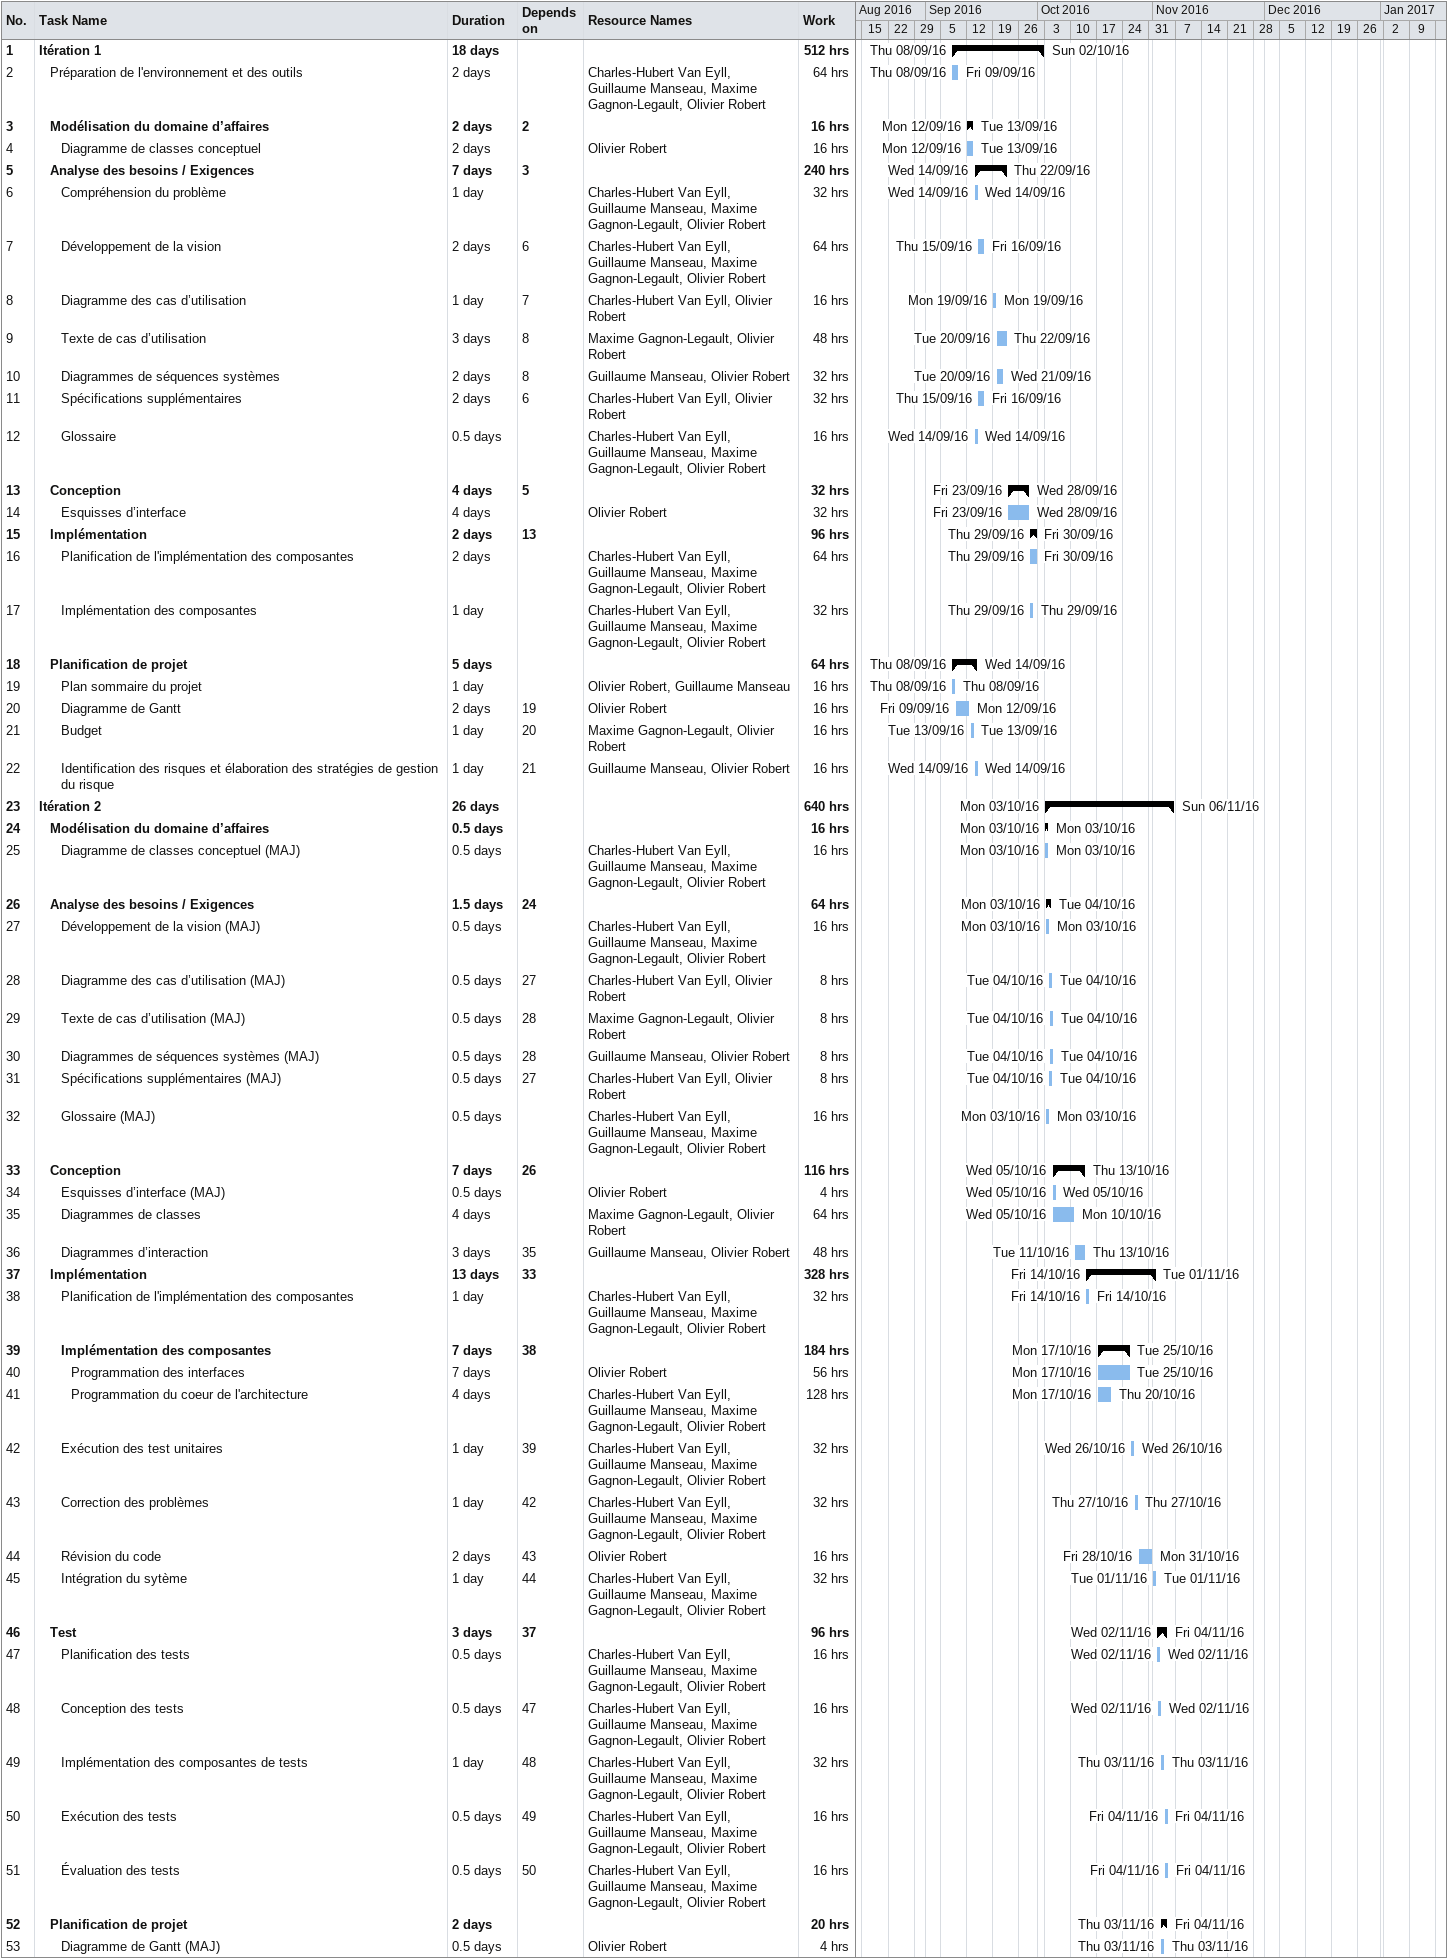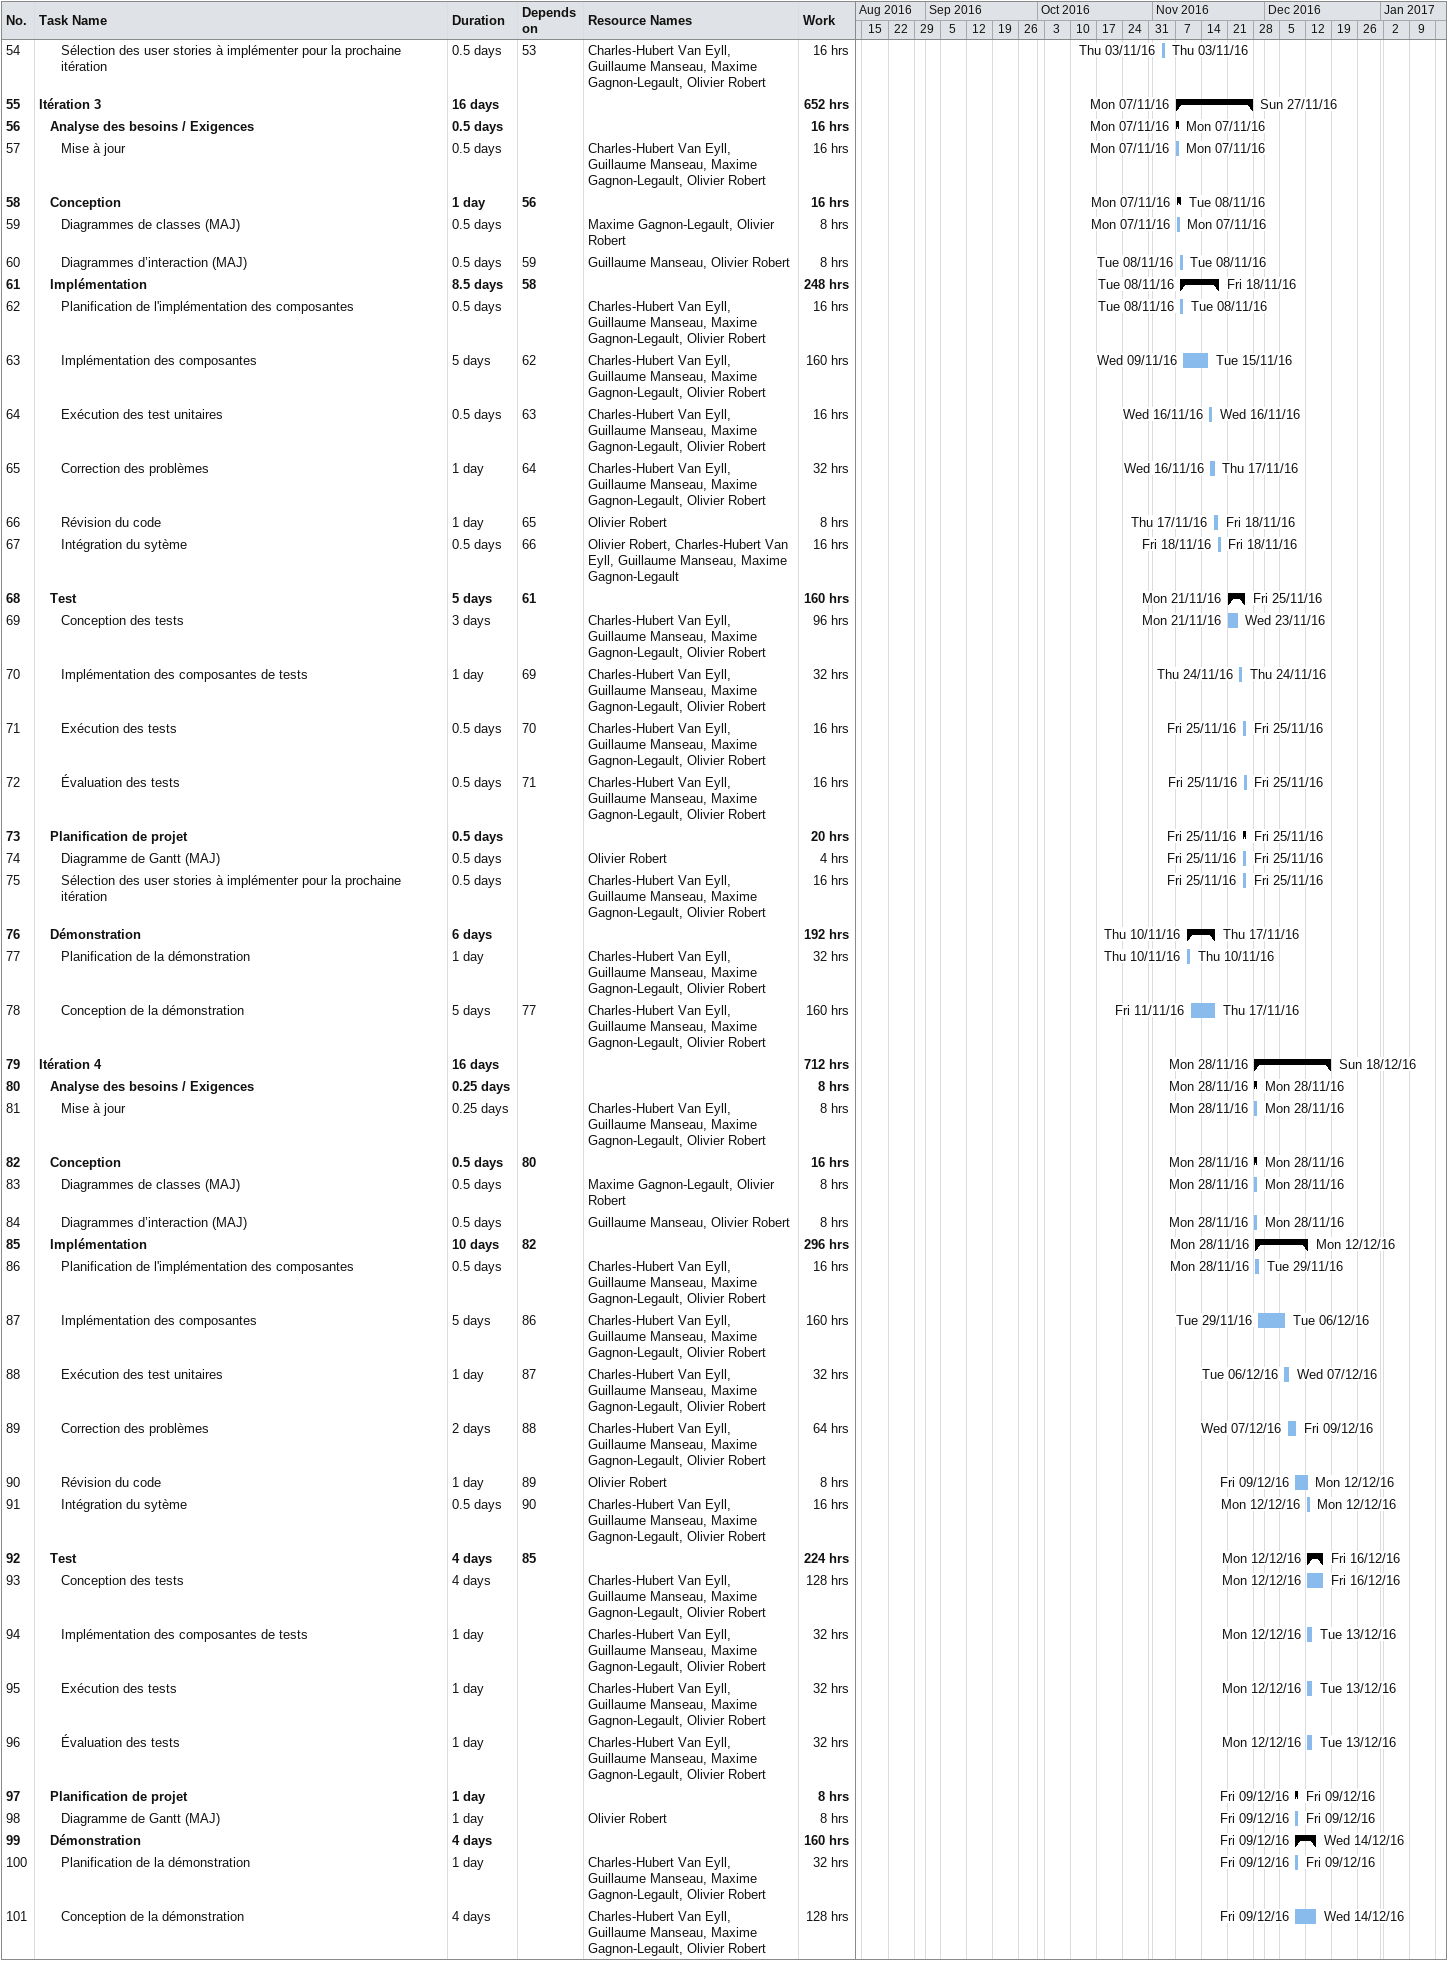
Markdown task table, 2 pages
| ID | Level | Task | Duration | Start | Finish | Predecessors | Resources | Work (h) |
|---|---|---|---|---|---|---|---|---|
| 1 | 1 | **Itération 1** | 18d | 2016-09-08 | 2016-10-02 |  |  | 512 |
| 2 | 2 | Préparation de l'environnement et des outils | 2d | 2016-09-08 | 2016-09-09 |  | Charles-Hubert Van Eyll, Guillaume Manseau, Maxime Gagnon-Legault, Olivier Robert | 64 |
| 3 | 2 | **Modélisation du domaine d’affaires** | 2d | 2016-09-12 | 2016-09-13 | 2 |  | 16 |
| 4 | 3 | Diagramme de classes conceptuel | 2d | 2016-09-12 | 2016-09-13 |  | Olivier Robert | 16 |
| 5 | 2 | **Analyse des besoins / Exigences** | 7d | 2016-09-14 | 2016-09-22 | 3 |  | 240 |
| 6 | 3 | Compréhension du problème | 1d | 2016-09-14 | 2016-09-14 |  | Charles-Hubert Van Eyll, Guillaume Manseau, Maxime Gagnon-Legault, Olivier Robert | 32 |
| 7 | 3 | Développement de la vision | 2d | 2016-09-15 | 2016-09-16 | 6 | Charles-Hubert Van Eyll, Guillaume Manseau, Maxime Gagnon-Legault, Olivier Robert | 64 |
| 8 | 3 | Diagramme des cas d’utilisation | 1d | 2016-09-19 | 2016-09-19 | 7 | Charles-Hubert Van Eyll, Olivier Robert | 16 |
| 9 | 3 | Texte de cas d’utilisation | 3d | 2016-09-20 | 2016-09-22 | 8 | Maxime Gagnon-Legault, Olivier Robert | 48 |
| 10 | 3 | Diagrammes de séquences systèmes | 2d | 2016-09-20 | 2016-09-21 | 8 | Guillaume Manseau, Olivier Robert | 32 |
| 11 | 3 | Spécifications supplémentaires | 2d | 2016-09-15 | 2016-09-16 | 6 | Charles-Hubert Van Eyll, Olivier Robert | 32 |
| 12 | 3 | Glossaire | 0.5d | 2016-09-14 | 2016-09-14 |  | Charles-Hubert Van Eyll, Guillaume Manseau, Maxime Gagnon-Legault, Olivier Robert | 16 |
| 13 | 2 | **Conception** | 4d | 2016-09-23 | 2016-09-28 | 5 |  | 32 |
| 14 | 3 | Esquisses d’interface | 4d | 2016-09-23 | 2016-09-28 |  | Olivier Robert | 32 |
| 15 | 2 | **Implémentation** | 2d | 2016-09-29 | 2016-09-30 | 13 |  | 96 |
| 16 | 3 | Planification de l'implémentation des composantes | 2d | 2016-09-29 | 2016-09-30 |  | Charles-Hubert Van Eyll, Guillaume Manseau, Maxime Gagnon-Legault, Olivier Robert | 64 |
| 17 | 3 | Implémentation des composantes | 1d | 2016-09-29 | 2016-09-29 |  | Charles-Hubert Van Eyll, Guillaume Manseau, Maxime Gagnon-Legault, Olivier Robert | 32 |
| 18 | 2 | **Planification de projet** | 5d | 2016-09-08 | 2016-09-14 |  |  | 64 |
| 19 | 3 | Plan sommaire du projet | 1d | 2016-09-08 | 2016-09-08 |  | Olivier Robert, Guillaume Manseau | 16 |
| 20 | 3 | Diagramme de Gantt | 2d | 2016-09-09 | 2016-09-12 | 19 | Olivier Robert | 16 |
| 21 | 3 | Budget | 1d | 2016-09-13 | 2016-09-13 | 20 | Maxime Gagnon-Legault, Olivier Robert | 16 |
| 22 | 3 | Identification des risques et élaboration des stratégies de gestion du risque | 1d | 2016-09-14 | 2016-09-14 | 21 | Guillaume Manseau, Olivier Robert | 16 |
| 23 | 1 | **Itération 2** | 26d | 2016-10-03 | 2016-11-06 |  |  | 640 |
| 24 | 2 | **Modélisation du domaine d’affaires** | 0.5d | 2016-10-03 | 2016-10-03 |  |  | 16 |
| 25 | 3 | Diagramme de classes conceptuel (MAJ) | 0.5d | 2016-10-03 | 2016-10-03 |  | Charles-Hubert Van Eyll, Guillaume Manseau, Maxime Gagnon-Legault, Olivier Robert | 16 |
| 26 | 2 | **Analyse des besoins / Exigences** | 1.5d | 2016-10-03 | 2016-10-04 | 24 |  | 64 |
| 27 | 3 | Développement de la vision (MAJ) | 0.5d | 2016-10-03 | 2016-10-03 |  | Charles-Hubert Van Eyll, Guillaume Manseau, Maxime Gagnon-Legault, Olivier Robert | 16 |
| 28 | 3 | Diagramme des cas d’utilisation (MAJ) | 0.5d | 2016-10-04 | 2016-10-04 | 27 | Charles-Hubert Van Eyll, Olivier Robert | 8 |
| 29 | 3 | Texte de cas d’utilisation (MAJ) | 0.5d | 2016-10-04 | 2016-10-04 | 28 | Maxime Gagnon-Legault, Olivier Robert | 8 |
| 30 | 3 | Diagrammes de séquences systèmes (MAJ) | 0.5d | 2016-10-04 | 2016-10-04 | 28 | Guillaume Manseau, Olivier Robert | 8 |
| 31 | 3 | Spécifications supplémentaires (MAJ) | 0.5d | 2016-10-04 | 2016-10-04 | 27 | Charles-Hubert Van Eyll, Olivier Robert | 8 |
| 32 | 3 | Glossaire (MAJ) | 0.5d | 2016-10-03 | 2016-10-03 |  | Charles-Hubert Van Eyll, Guillaume Manseau, Maxime Gagnon-Legault, Olivier Robert | 16 |
| 33 | 2 | **Conception** | 7d | 2016-10-05 | 2016-10-13 | 26 |  | 116 |
| 34 | 3 | Esquisses d’interface (MAJ) | 0.5d | 2016-10-05 | 2016-10-05 |  | Olivier Robert | 4 |
| 35 | 3 | Diagrammes de classes | 4d | 2016-10-05 | 2016-10-10 |  | Maxime Gagnon-Legault, Olivier Robert | 64 |
| 36 | 3 | Diagrammes d’interaction | 3d | 2016-10-11 | 2016-10-13 | 35 | Guillaume Manseau, Olivier Robert | 48 |
| 37 | 2 | **Implémentation** | 13d | 2016-10-14 | 2016-11-01 | 33 |  | 328 |
| 38 | 3 | Planification de l'implémentation des composantes | 1d | 2016-10-14 | 2016-10-14 |  | Charles-Hubert Van Eyll, Guillaume Manseau, Maxime Gagnon-Legault, Olivier Robert | 32 |
| 39 | 3 | **Implémentation des composantes** | 7d | 2016-10-17 | 2016-10-25 | 38 |  | 184 |
| 40 | 4 | Programmation des interfaces | 7d | 2016-10-17 | 2016-10-25 |  | Olivier Robert | 56 |
| 41 | 4 | Programmation du coeur de l'architecture | 4d | 2016-10-17 | 2016-10-20 |  | Charles-Hubert Van Eyll, Guillaume Manseau, Maxime Gagnon-Legault, Olivier Robert | 128 |
| 42 | 3 | Exécution des test unitaires | 1d | 2016-10-26 | 2016-10-26 | 39 | Charles-Hubert Van Eyll, Guillaume Manseau, Maxime Gagnon-Legault, Olivier Robert | 32 |
| 43 | 3 | Correction des problèmes | 1d | 2016-10-27 | 2016-10-27 | 42 | Charles-Hubert Van Eyll, Guillaume Manseau, Maxime Gagnon-Legault, Olivier Robert | 32 |
| 44 | 3 | Révision du code | 2d | 2016-10-28 | 2016-10-31 | 43 | Olivier Robert | 16 |
| 45 | 3 | Intégration du sytème | 1d | 2016-11-01 | 2016-11-01 | 44 | Charles-Hubert Van Eyll, Guillaume Manseau, Maxime Gagnon-Legault, Olivier Robert | 32 |
| 46 | 2 | **Test** | 3d | 2016-11-02 | 2016-11-04 | 37 |  | 96 |
| 47 | 3 | Planification des tests | 0.5d | 2016-11-02 | 2016-11-02 |  | Charles-Hubert Van Eyll, Guillaume Manseau, Maxime Gagnon-Legault, Olivier Robert | 16 |
| 48 | 3 | Conception des tests | 0.5d | 2016-11-02 | 2016-11-02 | 47 | Charles-Hubert Van Eyll, Guillaume Manseau, Maxime Gagnon-Legault, Olivier Robert | 16 |
| 49 | 3 | Implémentation des composantes de tests | 1d | 2016-11-03 | 2016-11-03 | 48 | Charles-Hubert Van Eyll, Guillaume Manseau, Maxime Gagnon-Legault, Olivier Robert | 32 |
| 50 | 3 | Exécution des tests | 0.5d | 2016-11-04 | 2016-11-04 | 49 | Charles-Hubert Van Eyll, Guillaume Manseau, Maxime Gagnon-Legault, Olivier Robert | 16 |
| 51 | 3 | Évaluation des tests | 0.5d | 2016-11-04 | 2016-11-04 | 50 | Charles-Hubert Van Eyll, Guillaume Manseau, Maxime Gagnon-Legault, Olivier Robert | 16 |
| 52 | 2 | **Planification de projet** | 2d | 2016-11-03 | 2016-11-04 |  |  | 20 |
| 53 | 3 | Diagramme de Gantt (MAJ) | 0.5d | 2016-11-03 | 2016-11-03 |  | Olivier Robert | 4 |
| 54 | 3 | Sélection des user stories à implémenter pour la prochaine itération | 0.5d | 2016-11-03 | 2016-11-03 | 53 | Charles-Hubert Van Eyll, Guillaume Manseau, Maxime Gagnon-Legault, Olivier Robert | 16 |
| 55 | 1 | **Itération 3** | 16d | 2016-11-07 | 2016-11-27 |  |  | 652 |
| 56 | 2 | **Analyse des besoins / Exigences** | 0.5d | 2016-11-07 | 2016-11-07 |  |  | 16 |
| 57 | 3 | Mise à jour | 0.5d | 2016-11-07 | 2016-11-07 |  | Charles-Hubert Van Eyll, Guillaume Manseau, Maxime Gagnon-Legault, Olivier Robert | 16 |
| 58 | 2 | **Conception** | 1d | 2016-11-07 | 2016-11-08 | 56 |  | 16 |
| 59 | 3 | Diagrammes de classes (MAJ) | 0.5d | 2016-11-07 | 2016-11-07 |  | Maxime Gagnon-Legault, Olivier Robert | 8 |
| 60 | 3 | Diagrammes d’interaction (MAJ) | 0.5d | 2016-11-08 | 2016-11-08 | 59 | Guillaume Manseau, Olivier Robert | 8 |
| 61 | 2 | **Implémentation** | 8.5d | 2016-11-08 | 2016-11-18 | 58 |  | 248 |
| 62 | 3 | Planification de l'implémentation des composantes | 0.5d | 2016-11-08 | 2016-11-08 |  | Charles-Hubert Van Eyll, Guillaume Manseau, Maxime Gagnon-Legault, Olivier Robert | 16 |
| 63 | 3 | Implémentation des composantes | 5d | 2016-11-09 | 2016-11-15 | 62 | Charles-Hubert Van Eyll, Guillaume Manseau, Maxime Gagnon-Legault, Olivier Robert | 160 |
| 64 | 3 | Exécution des test unitaires | 0.5d | 2016-11-16 | 2016-11-16 | 63 | Charles-Hubert Van Eyll, Guillaume Manseau, Maxime Gagnon-Legault, Olivier Robert | 16 |
| 65 | 3 | Correction des problèmes | 1d | 2016-11-16 | 2016-11-17 | 64 | Charles-Hubert Van Eyll, Guillaume Manseau, Maxime Gagnon-Legault, Olivier Robert | 32 |
| 66 | 3 | Révision du code | 1d | 2016-11-17 | 2016-11-18 | 65 | Olivier Robert | 8 |
| 67 | 3 | Intégration du sytème | 0.5d | 2016-11-18 | 2016-11-18 | 66 | Olivier Robert, Charles-Hubert Van Eyll, Guillaume Manseau, Maxime Gagnon-Legault | 16 |
| 68 | 2 | **Test** | 5d | 2016-11-21 | 2016-11-25 | 61 |  | 160 |
| 69 | 3 | Conception des tests | 3d | 2016-11-21 | 2016-11-23 |  | Charles-Hubert Van Eyll, Guillaume Manseau, Maxime Gagnon-Legault, Olivier Robert | 96 |
| 70 | 3 | Implémentation des composantes de tests | 1d | 2016-11-24 | 2016-11-24 | 69 | Charles-Hubert Van Eyll, Guillaume Manseau, Maxime Gagnon-Legault, Olivier Robert | 32 |
| 71 | 3 | Exécution des tests | 0.5d | 2016-11-25 | 2016-11-25 | 70 | Charles-Hubert Van Eyll, Guillaume Manseau, Maxime Gagnon-Legault, Olivier Robert | 16 |
| 72 | 3 | Évaluation des tests | 0.5d | 2016-11-25 | 2016-11-25 | 71 | Charles-Hubert Van Eyll, Guillaume Manseau, Maxime Gagnon-Legault, Olivier Robert | 16 |
| 73 | 2 | **Planification de projet** | 0.5d | 2016-11-25 | 2016-11-25 |  |  | 20 |
| 74 | 3 | Diagramme de Gantt (MAJ) | 0.5d | 2016-11-25 | 2016-11-25 |  | Olivier Robert | 4 |
| 75 | 3 | Sélection des user stories à implémenter pour la prochaine itération | 0.5d | 2016-11-25 | 2016-11-25 |  | Charles-Hubert Van Eyll, Guillaume Manseau, Maxime Gagnon-Legault, Olivier Robert | 16 |
| 76 | 2 | **Démonstration** | 6d | 2016-11-10 | 2016-11-17 |  |  | 192 |
| 77 | 3 | Planification de la démonstration | 1d | 2016-11-10 | 2016-11-10 |  | Charles-Hubert Van Eyll, Guillaume Manseau, Maxime Gagnon-Legault, Olivier Robert | 32 |
| 78 | 3 | Conception de la démonstration | 5d | 2016-11-11 | 2016-11-17 | 77 | Charles-Hubert Van Eyll, Guillaume Manseau, Maxime Gagnon-Legault, Olivier Robert | 160 |
| 79 | 1 | **Itération 4** | 16d | 2016-11-28 | 2016-12-18 |  |  | 712 |
| 80 | 2 | **Analyse des besoins / Exigences** | 0.25d | 2016-11-28 | 2016-11-28 |  |  | 8 |
| 81 | 3 | Mise à jour | 0.25d | 2016-11-28 | 2016-11-28 |  | Charles-Hubert Van Eyll, Guillaume Manseau, Maxime Gagnon-Legault, Olivier Robert | 8 |
| 82 | 2 | **Conception** | 0.5d | 2016-11-28 | 2016-11-28 | 80 |  | 16 |
| 83 | 3 | Diagrammes de classes (MAJ) | 0.5d | 2016-11-28 | 2016-11-28 |  | Maxime Gagnon-Legault, Olivier Robert | 8 |
| 84 | 3 | Diagrammes d’interaction (MAJ) | 0.5d | 2016-11-28 | 2016-11-28 |  | Guillaume Manseau, Olivier Robert | 8 |
| 85 | 2 | **Implémentation** | 10d | 2016-11-28 | 2016-12-12 | 82 |  | 296 |
| 86 | 3 | Planification de l'implémentation des composantes | 0.5d | 2016-11-28 | 2016-11-29 |  | Charles-Hubert Van Eyll, Guillaume Manseau, Maxime Gagnon-Legault, Olivier Robert | 16 |
| 87 | 3 | Implémentation des composantes | 5d | 2016-11-29 | 2016-12-06 | 86 | Charles-Hubert Van Eyll, Guillaume Manseau, Maxime Gagnon-Legault, Olivier Robert | 160 |
| 88 | 3 | Exécution des test unitaires | 1d | 2016-12-06 | 2016-12-07 | 87 | Charles-Hubert Van Eyll, Guillaume Manseau, Maxime Gagnon-Legault, Olivier Robert | 32 |
| 89 | 3 | Correction des problèmes | 2d | 2016-12-07 | 2016-12-09 | 88 | Charles-Hubert Van Eyll, Guillaume Manseau, Maxime Gagnon-Legault, Olivier Robert | 64 |
| 90 | 3 | Révision du code | 1d | 2016-12-09 | 2016-12-12 | 89 | Olivier Robert | 8 |
| 91 | 3 | Intégration du sytème | 0.5d | 2016-12-12 | 2016-12-12 | 90 | Charles-Hubert Van Eyll, Guillaume Manseau, Maxime Gagnon-Legault, Olivier Robert | 16 |
| 92 | 2 | **Test** | 4d | 2016-12-12 | 2016-12-16 | 85 |  | 224 |
| 93 | 3 | Conception des tests | 4d | 2016-12-12 | 2016-12-16 |  | Charles-Hubert Van Eyll, Guillaume Manseau, Maxime Gagnon-Legault, Olivier Robert | 128 |
| 94 | 3 | Implémentation des composantes de tests | 1d | 2016-12-12 | 2016-12-13 |  | Charles-Hubert Van Eyll, Guillaume Manseau, Maxime Gagnon-Legault, Olivier Robert | 32 |
| 95 | 3 | Exécution des tests | 1d | 2016-12-12 | 2016-12-13 |  | Charles-Hubert Van Eyll, Guillaume Manseau, Maxime Gagnon-Legault, Olivier Robert | 32 |
| 96 | 3 | Évaluation des tests | 1d | 2016-12-12 | 2016-12-13 |  | Charles-Hubert Van Eyll, Guillaume Manseau, Maxime Gagnon-Legault, Olivier Robert | 32 |
| 97 | 2 | **Planification de projet** | 1d | 2016-12-09 | 2016-12-09 |  |  | 8 |
| 98 | 3 | Diagramme de Gantt (MAJ) | 1d | 2016-12-09 | 2016-12-09 |  | Olivier Robert | 8 |
| 99 | 2 | **Démonstration** | 4d | 2016-12-09 | 2016-12-14 |  |  | 160 |
| 100 | 3 | Planification de la démonstration | 1d | 2016-12-09 | 2016-12-09 |  | Charles-Hubert Van Eyll, Guillaume Manseau, Maxime Gagnon-Legault, Olivier Robert | 32 |
| 101 | 3 | Conception de la démonstration | 4d | 2016-12-09 | 2016-12-14 |  | Charles-Hubert Van Eyll, Guillaume Manseau, Maxime Gagnon-Legault, Olivier Robert | 128 |
